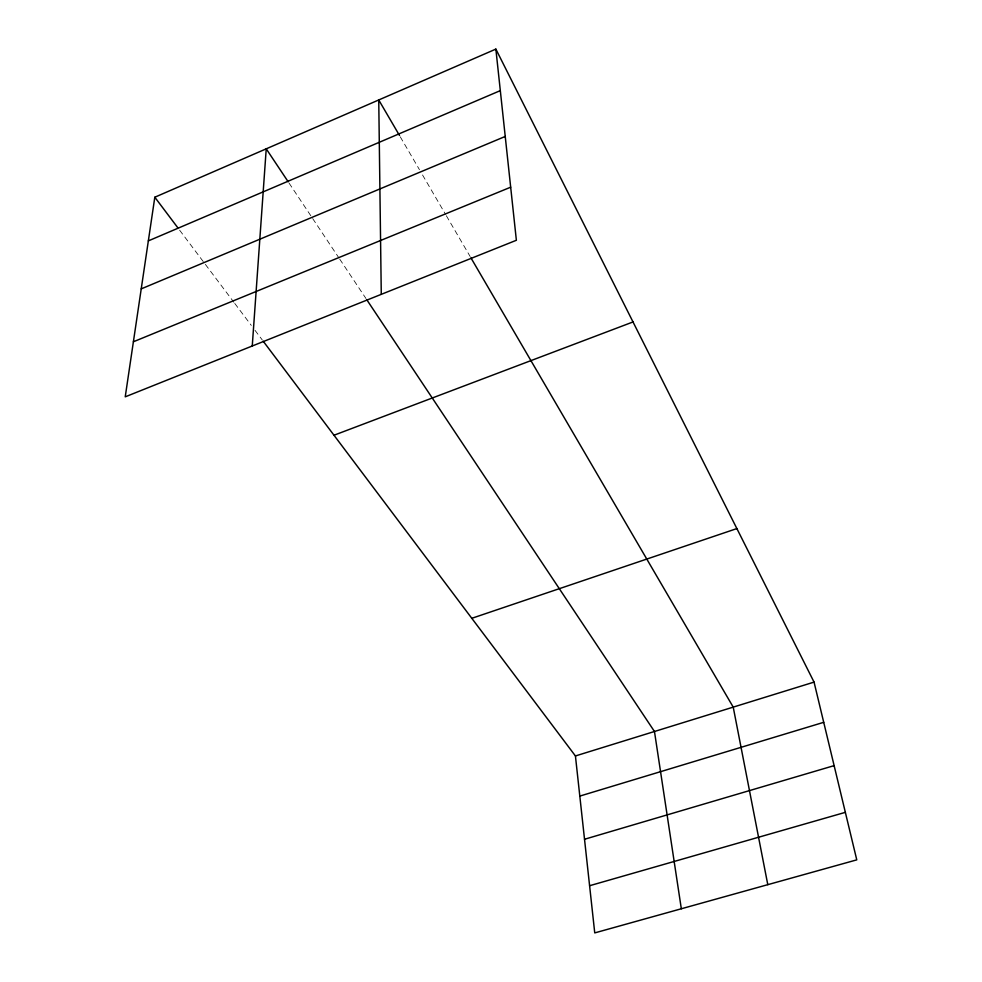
<?xml version="1.0" encoding="UTF-8"?>
<svg xmlns="http://www.w3.org/2000/svg" width="982" height="982" viewBox="0 0 982 982"><rect width="100%" height="100%" fill="white"/><g stroke="black" fill="none" stroke-linecap="round" stroke-linejoin="round"><path stroke-width="0.74" stroke-dasharray="4.91 3.68" d="M179.632 230.181L204.44 263.151M205.361 264.367L233.851 302.223M234.772 303.438L251.318 325.41M254.989 330.296L262.341 340.054M289.039 183.057L311.846 217.292M312.681 218.556L338.876 257.861M339.723 259.125L365.967 298.516M400.251 136.805L419.461 169.69M422.53 174.956L445.57 214.42M446.344 215.733L470.157 256.535"/><path stroke-width="1.47" d="M252.251 345.995L266.232 148.834L288.192 181.793M154.812 197.222L125.23 396.838L516.372 240.271L495.861 49.1L154.812 197.222L177.791 227.738M148.343 240.885L500.317 90.626M141.236 288.868L505.239 136.449M133.392 341.773L510.677 187.194M333.99 435.235L633.022 321.949M471.802 618.304L736.881 528.574M575.427 755.956L814.053 682.109L856.77 859.864L594.748 932.9L575.427 755.956L263.262 341.282M579.81 796.095L823.726 722.322M584.523 839.266L834.123 765.629M589.593 885.727L845.355 812.347M366.814 299.792L654.466 731.492L681.324 908.767M399.49 135.479L378.745 99.968L381.274 294.342M470.93 257.861L733.223 707.126L767.789 884.659M495.861 49.1L814.053 682.109"/></g></svg>
